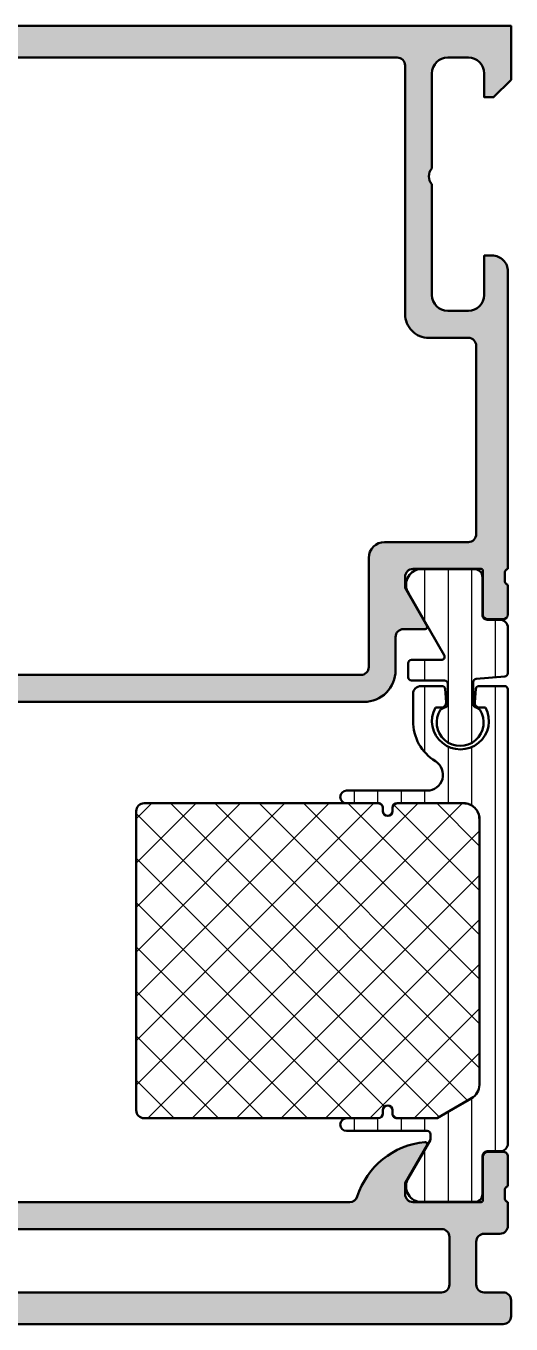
# Model space of a CAD drawing. Extents: x -30 to 53, y 3 to 85.
# Drawn here: x 22.3 to 53, y 3 to 85 of the extents above; entities that cross this region are included whole.
import ezdxf

# ---------------------------------------------------------------- set-up
doc = ezdxf.new("R2010")
doc.units = 0
for name, color, linetype, lineweight in [('0S-Alu contour', 7, 'Continuous', 50), ('0S-Alu hatch', 252, 'Continuous', 25), ('0S-Plastic contour', 254, 'Continuous', 50), ('0S-Plastic hatch', 253, 'Continuous', 25), ('0S-PT contour', 91, 'Continuous', 50), ('0S-PT hatch', 103, 'Continuous', 25)]:
    doc.layers.add(name, color=color, linetype=linetype, lineweight=lineweight)
pattern_1 = [(90, (0, 0), (-1.4859, 0), [])]

# ---------------------------------------------------------------- blocks, each defined once
blk = doc.blocks.new('398640__9832F086_B0BD_4BD1_AEF3_D451DECA86C6_')
at = {"layer": '0S-Alu hatch'}
h = blk.add_hatch(color=256, dxfattribs=at)
edge = h.paths.add_edge_path()
edge.add_line((4.999999999998017, 7.999707031250622), (4.999999999998038, 3.500000000000994))
edge.add_arc((5.49999895554221, 3.499998955545066), 0.4999989555452624, 179.9998803162818, 270.0001196860962)
edge.add_line((5.499999999998252, 3.000000000000895), (52.49999999999827, 3.000000000001108))
edge.add_arc((52.50000104445414, 3.499998955545862), 0.499998955545846, 269.9998803139234, 360.0001196867634)
edge.add_line((52.9999999999989, 3.500000000007727), (52.99999999999781, 4.499707031250849))
edge.add_arc((52.50000104445367, 4.49970807570672), 0.4999989555452211, 359.9998803162817, 450.0001196861027)
edge.add_line((52.49999999999758, 4.99970703125085), (51.3000030517561, 4.999707031250622))
edge.add_ellipse((51.30000200730002, 5.499705986794785), major_axis=(-0.4999989555452535, 0), ratio=1, start_angle=-0.0001196867632984322, end_angle=90.00011968610022, ccw=False)
edge.add_line((50.80000305175585, 5.499707031256658), (50.80000305175447, 8.199707031249886))
edge.add_ellipse((51.30000200729972, 8.199708075705418), major_axis=(-0.4999989555463424, 0), ratio=1, start_angle=-90.00011968612631, end_angle=0.00011968371831017066, ccw=False)
edge.add_line((51.30000305175602, 8.699707031250666), (52.30000305175583, 8.699707031250654))
edge.add_arc((52.30000409621215, 9.19970598679481), 0.4999989555452446, 269.9998803138729, 360.0001196867634)
edge.add_line((52.80000305175629, 9.199707031256676), (52.80000305175608, 10.69970703125061))
edge.add_ellipse((52.87883949866824, 10.96722762449642), major_axis=(-0.278895057633372, 0), ratio=1, start_angle=-1.1645893740944189, end_angle=73.5801235805169, ccw=False)
edge.add_line((52.60000205081952, 10.97289603252132), (52.60000205081951, 11.42649003252133))
edge.add_ellipse((52.87887014646271, 11.43215069199836), major_axis=(-0.2789255417371855, 0), ratio=1, start_angle=-73.57540544464399, end_angle=1.1628700728812191, ccw=False)
edge.add_line((52.80000305081952, 11.69969403252133), (52.80000305081952, 13.57970503252981))
edge.add_arc((52.50000305081949, 13.57970503252981), 0.3000000000000399, 0, 90.00000000000136)
edge.add_line((52.50000305081948, 13.87970503252985), (51.52002873177672, 13.87970503252984))
edge.add_arc((51.52002873177672, 13.57970503252984), 0.3000000000000043, 90, 180)
edge.add_line((51.22002873177672, 13.57970503252984), (51.22002873177674, 10.81970703252985))
edge.add_ellipse((51.10002873174774, 10.81970703252983), major_axis=(-0.1200000000289947, 0), ratio=1, start_angle=90, end_angle=180, ccw=False)
edge.add_line((51.10002873174774, 10.69970703250084), (46.80000305175609, 10.6997070312506))
edge.add_ellipse((46.79999273164557, 11.19969671114009), major_axis=(-0.4999896799959968, 0), ratio=1, start_angle=-0.001182622279827683, end_angle=90.0011826219631, ccw=False)
edge.add_line((46.30000305175609, 11.19970703125067), (46.30000305175609, 11.89971923828184))
edge.add_line((46.30000305175609, 11.89971923828184), (47.68824768066234, 14.30422973632861))
edge.add_arc((47.5612970851169, 14.36092012284582), 0.1390332824643494, 335.9366245844957, 455.6317879854281)
edge.add_arc((48.03832825741385, 9.52341676991196), 5.000000000000003, 95.63178798542565, 162.2550684711842)
edge.add_ellipse((42.8000030508257, 11.19970703125044), major_axis=(-0.5000000009304532, 0), ratio=1, start_angle=89.99650294255503, end_angle=162.2550684711809, ccw=False)
edge.add_line((42.79997253324238, 10.69970703125131), (8.000030515823966, 10.6997070312504))
edge.add_ellipse((8.00001072614226, 11.19971775703082), major_axis=(-0.5000107261720435, 0), ratio=1, start_angle=17.745016331615602, end_angle=90.00226768183268, ccw=False)
edge.add_arc((2.761677785657887, 9.523416473657205), 4.999999999999653, 17.74501633161188, 84.36824744398086)
edge.add_arc((3.238705966637112, 14.36092012156662), 0.1390332824644282, 84.36824744397641, 204.0633754153807)
edge.add_line((3.111755371091485, 14.30422973504964), (4.499999999997612, 11.89971923700268))
edge.add_line((4.499999999997612, 11.89971923700268), (4.499999999997619, 11.1997070299714))
edge.add_ellipse((4.000010320108329, 11.1996967098607), major_axis=(-0.4999896799957969, 0), ratio=1, start_angle=89.9988173780672, end_angle=180.0011826222799, ccw=False)
edge.add_line((3.999999999998074, 10.69970702997141), (-0.3000256809940041, 10.69970703122166))
edge.add_ellipse((-0.3000256809620547, 10.81970703121873), major_axis=(-0.1199999999970646, 0), ratio=1, start_angle=0, end_angle=89.99999998474527, ccw=False)
edge.add_line((-0.4200256809591192, 10.81970703121872), (-0.4200256809590997, 13.57970503125067))
edge.add_arc((-0.7200256809591039, 13.57970503125065), 0.3000000000000043, 0, 90.00000000000136)
edge.add_line((-0.7200256809591111, 13.87970503125066), (-1.700000000001857, 13.87970503125066))
edge.add_arc((-1.700000000001878, 13.57970503125062), 0.3000000000000504, 89.99999999999594, 180)
edge.add_line((-2.000000000001929, 13.57970503125062), (-2.000000000001925, 11.69969403124212))
edge.add_ellipse((-2.078867095645065, 11.43215069071915), major_axis=(-0.2789255417371634, 0), ratio=1, start_angle=178.8371299271223, end_angle=253.57540544465212, ccw=False)
edge.add_line((-1.799999000001883, 11.42649003124214), (-1.799999000001911, 10.97289603124211))
edge.add_ellipse((-2.078836446544941, 10.96722762324377), major_axis=(-0.2788950563274168, 0), ratio=1, start_angle=106.419876419486, end_angle=181.1645893740907, ccw=False)
edge.add_line((-2.000000000001931, 10.69970703125066), (-4.49999691895168, 10.6997070312506))
edge.add_arc((-4.499996918951659, 10.19970703125062), 0.4999999999999752, 90.00000000000244, 179.9998528905641)
edge.add_line((-4.999996918949985, 10.19970831502263), (-5.000000000002209, 8.999707031250878))
edge.add_arc((-4.500001044457803, 8.999705986794991), 0.4999989555454969, 179.9998803162818, 270.0001196861027)
edge.add_line((-4.500000000001705, 8.499707031250585), (4.499999999998031, 8.499707031250594))
edge.add_ellipse((4.499996417975447, 7.999703449228023), major_axis=(-0.500003582035401, 0), ratio=1, start_angle=180.000410467164, end_angle=269.9995895333882, ccw=False)
edge = h.paths.add_edge_path()
edge.add_ellipse((7.199596772168888, 8.500237392367666), major_axis=(-0.4997778664221876, 0), ratio=1, start_angle=269.999898531171, end_angle=359.9998985337524, ccw=False)
edge.add_line((7.199597657258074, 9.00001525878907), (45.20000316596497, 9.000019836426432))
edge.add_line((45.20000316596497, 9.000019836426432), (48.59959460549984, 9.000019836426194))
edge.add_ellipse((48.59959564995598, 8.500020880745225), major_axis=(-0.4999989556820596, 0), ratio=1, start_angle=179.9998803132367, end_angle=270.0001196861067, ccw=False)
edge.add_line((49.09959460563694, 8.50001983628336), (49.09998474110008, 5.500015258686882))
edge.add_ellipse((48.59998578566401, 5.500014214225018), major_axis=(-0.4999989554371675, 0), ratio=1, start_angle=89.99988031387619, end_angle=180.0001196867634, ccw=False)
edge.add_line((48.59998474120772, 5.000015258788941), (7.199987792966901, 5.000015258790186))
edge.add_ellipse((7.199986748511186, 5.500014214334498), major_axis=(-0.4999989555454026, 0), ratio=1, start_angle=0.8255040910962066, end_angle=90.00011968605872, ccw=False)
edge.add_line((6.700039687878252, 5.492810596425213), (6.699818905747484, 8.500238277434335))
at = {"layer": '0S-Alu contour', "color": 7}
for points in [[(46.30000305175609, 11.19970703125067), (46.30000305175609, 11.89971923828184), (47.68824768066234, 14.30422973632861)], [(51.22002873177672, 13.57970503252984), (51.22002873177674, 10.81970703252985)], [(52.50000305081948, 13.87970503252985), (51.52002873177672, 13.87970503252984)], [(52.80000305081952, 11.69969403252133), (52.80000305081952, 13.57970503252981)], [(42.79997253324238, 10.69970703125131), (8.000030515823966, 10.6997070312504)], [(51.10002873174774, 10.69970703250084), (46.80000305175609, 10.6997070312506)], [(52.60000205081952, 10.97289603252132), (52.60000205081951, 11.42649003252133)], [(52.80000305175629, 9.199707031256676), (52.80000305175608, 10.69970703125061)], [(7.199597657258074, 9.00001525878907), (45.20000316596497, 9.000019836426432), (48.59959460549984, 9.000019836426194)], [(49.09959460563694, 8.50001983628336), (49.09998474110008, 5.500015258686882)], [(51.30000305175602, 8.699707031250666), (52.30000305175583, 8.699707031250654)], [(50.80000305175585, 5.499707031256658), (50.80000305175447, 8.199707031249886)], [(48.59998474120772, 5.000015258788941), (7.199987792966901, 5.000015258790186)], [(52.49999999999758, 4.99970703125085), (51.3000030517561, 4.999707031250622)], [(52.9999999999989, 3.500000000007727), (52.99999999999781, 4.499707031250849)], [(5.499999999998252, 3.000000000000895), (52.49999999999827, 3.000000000001108)]]:
    blk.add_lwpolyline(points, dxfattribs=at)
for centre, radius, start, end in [((48.03832825741385, 9.52341676991196), 5.000000000000003, 95.63178798542565, 162.2550684711842), ((47.5612970851169, 14.36092012284582), 0.1390332824643494, 335.9366245844957, 95.63178798542816), ((51.52002873177672, 13.57970503252984), 0.3000000000000043, 90, 180), ((52.50000305081949, 13.57970503252981), 0.3000000000000399, 0, 90.00000000000136), ((52.30000409621215, 9.19970598679481), 0.4999989555452446, 269.9998803138729, 0.0001196867634114), ((52.50000104445367, 4.49970807570672), 0.4999989555452211, 359.9998803162817, 90.00011968610266), ((52.50000104445414, 3.499998955545862), 0.499998955545846, 269.9998803139234, 0.0001196867634114)]:
    blk.add_arc(centre, radius, start, end, dxfattribs=at)
at = {"layer": '0S-Alu contour', "color": 7, "extrusion": (0, 0, -1)}
for centre, radius, start, end in [((-52.87887014646271, 11.43215069199836), 0.2789255417371855, 358.8371299271188, 73.57540544464409), ((-42.8000030508257, 11.19970703125044), 0.5000000009304532, 197.7449315288192, 270.0034970574451), ((-46.79999273164557, 11.19969671114009), 0.4999896799959968, 269.9988173780369, 0.0011826222798784), ((-51.10002873174774, 10.81970703252983), 0.1200000000289947, 180, 270), ((-52.87883949866824, 10.96722762449642), 0.278895057633372, 286.4198764194831, 1.16458937409442), ((-48.59959564995598, 8.500020880745225), 0.4999989556820596, 89.99988031389329, 180.0001196867633), ((-51.30000200729972, 8.199708075705418), 0.4999989555463424, 359.9998803162817, 90.0001196861263), ((-48.59998578566401, 5.500014214225018), 0.4999989554371675, 179.9998803132366, 270.0001196861239), ((-51.30000200730002, 5.499705986794785), 0.4999989555452535, 269.9998803138998, 0.0001196867634114)]:
    blk.add_arc(centre, radius, start, end, dxfattribs=at)
blk = doc.blocks.new('399970__FF4A1BC8_87A1_430F_BCFF_88F439870E05_')
at = {"layer": '0S-PT hatch'}
h = blk.add_hatch(dxfattribs=at)
h.set_pattern_fill('ANSI37', color=256, scale=0.625, angle=90, style=0)
h.set_pattern_definition([(135, (0, 0), (-1.403165018917055, -1.403165018917055), []), (225, (0, 0), (1.403165018917055, -1.403165018917055), [])])
edge = h.paths.add_edge_path()
edge.add_line((29.30501678412241, 35.39997360872191), (29.30501678412253, 16.49999583056031))
edge.add_arc((29.80004010262373, 16.49999583057445), 0.495023318501211, 180, 269.9999999999901)
edge.add_line((29.80004010262364, 16.00497251207324), (44.60001525879817, 16.00497251261728))
edge.add_arc((44.60001525878733, 16.29997251261727), 0.2949999999999839, 270.0000000021059, 360)
edge.add_line((44.89501525878731, 16.29997251261727), (44.89501525878731, 16.49997251261709))
edge.add_ellipse((45.20001068115059, 16.49997251261707), major_axis=(-0.3049954223632838, 0), ratio=1, start_angle=180, end_angle=360, ccw=False)
edge.add_line((45.50500610351388, 16.49997251261708), (45.50500610351387, 16.29997251261719))
edge.add_arc((45.800006103514, 16.29997251261719), 0.2950000000001296, 180, 270.0000000000027)
edge.add_line((45.80000610351402, 16.00497251261706), (48.32488424585131, 16.00497251261717))
edge.add_line((48.32488424585131, 16.00497251261717), (50.49738174929721, 17.25900840529648))
edge.add_arc((49.99992048209231, 18.12081257374723), 0.9950749404583522, 299.9949336249787, 360.0000430627042)
edge.add_line((50.99499542255038, 18.1208133216316), (50.99500803241692, 34.89999617891886))
edge.add_arc((50.00000803241713, 34.89999692667971), 0.9950000000000827, 359.9999569372958, 450.0000000000032)
edge.add_line((50.00000803241707, 35.89499692667979), (45.80000610351386, 35.89499692667955))
edge.add_arc((45.80000610351388, 35.59999692667955), 0.2950000000000044, 90.00000000000276, 180)
edge.add_line((45.50500610351387, 35.59999692667955), (45.50500610351387, 35.39999692667968))
edge.add_ellipse((45.20001068115059, 35.39999692667968), major_axis=(-0.3049954223632838, 0), ratio=1, start_angle=0, end_angle=180, ccw=False)
edge.add_line((44.89501525878731, 35.39999692667968), (44.89501525878732, 35.5999969266795))
edge.add_arc((44.60001525878713, 35.5999969266795), 0.2950000000001793, 0, 89.99999999999864)
edge.add_line((44.60001525878714, 35.89499692667967), (29.80004010262377, 35.89499692722326))
edge.add_arc((29.80004010262377, 35.3999736087219), 0.4950233185013567, 90, 180)
at = {"layer": '0S-PT contour', "color": 7}
for points in [[(29.30501678412241, 35.39997360872191), (29.30501678412253, 16.49999583056031)], [(44.60001525878714, 35.89499692667967), (29.80004010262377, 35.89499692722326)], [(44.89501525878731, 35.39999692667968), (44.89501525878732, 35.5999969266795)], [(45.50500610351387, 35.59999692667955), (45.50500610351387, 35.39999692667968)], [(50.00000803241707, 35.89499692667979), (45.80000610351386, 35.89499692667955)], [(50.99499542255038, 18.1208133216316), (50.99500803241692, 34.89999617891886)], [(45.80000610351402, 16.00497251261706), (48.32488424585131, 16.00497251261717), (50.49738174929721, 17.25900840529648)], [(44.89501525878731, 16.29997251261727), (44.89501525878731, 16.49997251261709)], [(45.50500610351388, 16.49997251261708), (45.50500610351387, 16.29997251261719)], [(29.80004010262364, 16.00497251207324), (44.60001525879817, 16.00497251261728)]]:
    blk.add_lwpolyline(points, dxfattribs=at)
for centre, radius, start, end in [((29.80004010262377, 35.3999736087219), 0.4950233185013567, 90, 180), ((44.60001525878713, 35.5999969266795), 0.2950000000001793, 0, 89.99999999999864), ((45.80000610351388, 35.59999692667955), 0.2950000000000044, 90.00000000000276, 180), ((50.00000803241713, 34.89999692667971), 0.9950000000000827, 359.9999569372958, 90.00000000000328), ((49.99992048209231, 18.12081257374723), 0.9950749404583522, 299.9949336249787, 4.30627041987e-05), ((29.80004010262373, 16.49999583057445), 0.495023318501211, 180, 269.9999999999901), ((44.60001525878733, 16.29997251261727), 0.2949999999999839, 270.0000000021059, 0), ((45.800006103514, 16.29997251261719), 0.2950000000001296, 180, 270.0000000000027)]:
    blk.add_arc(centre, radius, start, end, dxfattribs=at)
at = {"layer": '0S-PT contour', "color": 7, "extrusion": (0, 0, -1)}
for centre, start, end in [((-45.20001068115059, 35.39999692667968), 180, 0), ((-45.20001068115059, 16.49997251261707), 0, 180)]:
    blk.add_arc(centre, 0.3049954223632838, start, end, dxfattribs=at)
blk = doc.blocks.new('284681__13B145FF_F7BB_421A_BDEF_663A0DB0389D___E7B45E0A_0089_4E5C_8F24_7AC485A75322_')
at = {"layer": '0S-Plastic hatch'}
h = blk.add_hatch(dxfattribs=at)
h.set_pattern_fill('ANSI31', color=256, scale=0.4680000000000001, angle=45, style=0)
h.set_pattern_definition(pattern_1)
edge = h.paths.add_edge_path()
edge.add_line((52.80000915527487, 43.09997245936936), (52.80000303682758, 14.41001670802231))
edge.add_ellipse((52.3000030368276, 14.41001681465278), major_axis=(-0.4999999999999972, 0), ratio=1, start_angle=90, end_angle=179.9999877758218, ccw=False)
edge.add_line((52.3000030368276, 13.91001681465279), (51.48967171842276, 13.91001681465279))
edge.add_arc((51.48967171842276, 13.61001681465279), 0.3000000000000024, 90, 180)
edge.add_line((51.18967171842275, 13.61001681465279), (51.19000366881977, 11.21001843171649))
edge.add_ellipse((50.69000769138116, 11.21001579209141), major_axis=(-0.4999959774455833, 0), ratio=1, start_angle=89.99969751881332, end_angle=180.0003024817733, ccw=False)
edge.add_line((50.69000505175608, 10.7100198146528), (47.21346355365661, 10.71001981465279))
edge.add_ellipse((47.35577420264795, 11.69983788937564), major_axis=(-0.9999960709244705, 0), ratio=1, start_angle=-32.72701609984051, end_angle=81.8183919481009, ccw=False)
edge.add_line((46.51452155365661, 12.24047281465279), (47.89999999999825, 14.6401922054353))
edge.add_line((47.89999999999825, 14.6401922054353), (47.89999999999825, 14.99998471964838))
edge.add_arc((47.69999999999826, 14.99998471964843), 0.1999999999999887, 0, 89.99999999998371)
edge.add_line((47.69999999999831, 15.19998471964842), (42.6000122070295, 15.19998471964845))
edge.add_ellipse((42.6000122070295, 15.59997861613281), major_axis=(-0.3999938964843608, 0), ratio=1, start_angle=-90, end_angle=90, ccw=False)
edge.add_line((42.6000122070295, 15.99997251261718), (44.60001525878736, 15.99997251261729))
edge.add_arc((44.60001525878722, 16.29997251261704), 0.2999999999999825, 270.0000000000258, 360)
edge.add_line((44.9000152587872, 16.29997251261704), (44.9000152587872, 16.49997251261706))
edge.add_ellipse((45.20001068115054, 16.49997251261706), major_axis=(-0.2999954223633381, 0), ratio=1, start_angle=180, end_angle=360, ccw=False)
edge.add_line((45.50000610351387, 16.49997251261706), (45.50000610351387, 16.29997251261713))
edge.add_arc((45.80000610351394, 16.29997251261713), 0.3000000000000682, 180, 270)
edge.add_line((45.80000610351394, 15.99997251261706), (48.32622375488107, 15.99997251261706))
edge.add_line((48.32622375488107, 15.99997251261706), (50.4999267578107, 17.25470426021181))
edge.add_arc((49.99992048209236, 18.12081257374697), 1.000074940458192, 299.9979363638884, 359.9988858904897)
edge.add_line((50.99999542236149, 18.12079312739916), (51.00000803241663, 34.89999584554798))
edge.add_arc((50.00000803241722, 34.89999692667958), 0.9999999999999939, 359.9999380557947, 450.0000000000012)
edge.add_line((50.00000803241719, 35.89999692667957), (45.80000610351382, 35.89999692667956))
edge.add_arc((45.80000610351393, 35.59999692667951), 0.300000000000054, 90.000000000019, 180)
edge.add_line((45.50000610351387, 35.59999692667951), (45.50000610351376, 35.39999692667957))
edge.add_ellipse((45.20001068115053, 35.39999692667957), major_axis=(-0.2999954223632244, 0), ratio=1, start_angle=0, end_angle=180, ccw=False)
edge.add_line((44.90001525878731, 35.39999692667957), (44.90001525878732, 35.59999692667961))
edge.add_arc((44.60001525878737, 35.5999969266795), 0.299999999999954, 0, 90.00000000002171)
edge.add_line((44.60001525878725, 35.89999692667945), (42.6000122070295, 35.89999692667959))
edge.add_ellipse((42.6000122070295, 36.29999082316401), major_axis=(-0.3999938964844176, 0), ratio=1, start_angle=-90, end_angle=90, ccw=False)
edge.add_line((42.6000122070295, 36.69998471964843), (47.69281910557752, 36.69998471964843))
edge.add_arc((47.69281910557753, 37.69998471964838), 0.9999999999999452, 269.9999999999988, 418.2116693563893)
edge.add_ellipse((49.7999498577242, 41.09998471867169), major_axis=(-3.000000000000141, 0), ratio=1, start_angle=-0.003997086741776457, end_angle=58.21166935638888, ccw=False)
edge.add_line((46.79994986502423, 41.10019400564394), (46.80000915527158, 42.79997251261713))
edge.add_ellipse((47.30000915527174, 42.79997251261709), major_axis=(-0.5000000000001635, 0), ratio=1, start_angle=269.9999999999943, end_angle=360, ccw=False)
edge.add_line((47.30000915527179, 43.29997251261724), (48.62602452675616, 43.29997251261722))
edge.add_ellipse((48.62602452675616, 43.09997251261722), major_axis=(-0.1999999999999957, 0), ratio=1, start_angle=185.0001565526412, end_angle=270.00000000000205, ccw=False)
edge.add_line((48.82526341874561, 43.11740420555901), (48.89886749325908, 42.27613225906127))
edge.add_ellipse((48.60000915527486, 42.24998471964855), major_axis=(-0.3000000000000587, 0), ratio=1, start_angle=89.9999999999946, end_angle=185.0001565526495, ccw=False)
edge.add_line((48.60000915527482, 41.94998471964849), (48.21328669298507, 41.94998471964843))
edge.add_arc((49.79994985772405, 41.09998471867174), 1.799999999999962, 151.8213572242008, 388.1786427757988)
edge.add_line((51.38661302246304, 41.94998471964842), (51.00000915527481, 41.94998471964853))
edge.add_ellipse((51.00000915527478, 42.2499847196486), major_axis=(-0.3000000000000611, 0), ratio=1, start_angle=-5.000156552637293, end_angle=90.00000000000682, ccw=False)
edge.add_line((50.70115081729055, 42.27613225906126), (50.7747548918039, 43.11740420555895))
edge.add_ellipse((50.97399378379358, 43.09997251261702), major_axis=(-0.2000000000002422, 0), ratio=1, start_angle=269.9999999999959, end_angle=354.9998434473241, ccw=False)
edge.add_line((50.9739937837936, 43.29997251261725), (52.60000915527483, 43.29997251261725))
edge.add_ellipse((52.60000915527484, 43.09997251261722), major_axis=(-0.2000000000000313, 0), ratio=1, start_angle=180.0000152727673, end_angle=270.0000000000041, ccw=False)
at = {"layer": '0S-Plastic contour', "color": 7}
for points in [[(46.79994986502423, 41.10019400564394), (46.80000915527158, 42.79997251261713)], [(47.30000915527179, 43.29997251261724), (48.62602452675616, 43.29997251261722)], [(48.82526341874561, 43.11740420555901), (48.89886749325908, 42.27613225906127)], [(50.70115081729055, 42.27613225906126), (50.7747548918039, 43.11740420555895)], [(50.9739937837936, 43.29997251261725), (52.60000915527483, 43.29997251261725)], [(52.80000915527487, 43.09997245936936), (52.80000303682758, 14.41001670802231)], [(48.60000915527482, 41.94998471964849), (48.21328669298507, 41.94998471964843)], [(51.38661302246304, 41.94998471964842), (51.00000915527481, 41.94998471964853)], [(42.6000122070295, 36.69998471964843), (47.69281910557752, 36.69998471964843)], [(44.60001525878725, 35.89999692667945), (42.6000122070295, 35.89999692667959)], [(44.90001525878731, 35.39999692667957), (44.90001525878732, 35.59999692667961)], [(45.50000610351387, 35.59999692667951), (45.50000610351376, 35.39999692667957)], [(50.00000803241719, 35.89999692667957), (45.80000610351382, 35.89999692667956)], [(50.99999542236149, 18.12079312739916), (51.00000803241663, 34.89999584554798)], [(45.80000610351394, 15.99997251261706), (48.32622375488107, 15.99997251261706), (50.4999267578107, 17.25470426021181)], [(44.9000152587872, 16.29997251261704), (44.9000152587872, 16.49997251261706)], [(45.50000610351387, 16.49997251261706), (45.50000610351387, 16.29997251261713)], [(42.6000122070295, 15.99997251261718), (44.60001525878736, 15.99997251261729)], [(47.69999999999831, 15.19998471964842), (42.6000122070295, 15.19998471964845)], [(46.51452155365661, 12.24047281465279), (47.89999999999825, 14.6401922054353), (47.89999999999825, 14.99998471964838)], [(51.18967171842275, 13.61001681465279), (51.19000366881977, 11.21001843171649)], [(52.3000030368276, 13.91001681465279), (51.48967171842276, 13.91001681465279)], [(50.69000505175608, 10.7100198146528), (47.21346355365661, 10.71001981465279)]]:
    blk.add_lwpolyline(points, dxfattribs=at)
at = {"layer": '0S-Plastic contour', "color": 7, "extrusion": (0, 0, -1)}
for centre, radius, start, end in [((-47.30000915527174, 42.79997251261709), 0.5000000000001635, 0, 90.0000000000057), ((-48.62602452675616, 43.09997251261722), 0.1999999999999957, 89.99999999999797, 174.9998434473588), ((-50.97399378379358, 43.09997251261702), 0.2000000000002422, 5.000156552675884, 90.00000000000406), ((-52.60000915527484, 43.09997251261722), 0.2000000000000313, 89.99999999999594, 179.9999847272327), ((-48.60000915527486, 42.24998471964855), 0.3000000000000587, 174.9998434473505, 270.0000000000054), ((-51.00000915527478, 42.2499847196486), 0.3000000000000611, 269.9999999999932, 5.000156552637347), ((-49.7999498577242, 41.09998471867169), 3.000000000000141, 301.7883306436111, 0.0039970867418171), ((-42.6000122070295, 36.29999082316401), 0.3999938964844176, 270, 90), ((-45.20001068115053, 35.39999692667957), 0.2999954223632244, 180, 0), ((-45.20001068115054, 16.49997251261706), 0.2999954223633381, 0, 180), ((-42.6000122070295, 15.59997861613281), 0.3999938964843608, 270, 90), ((-52.3000030368276, 14.41001681465278), 0.4999999999999972, 180.0000122241782, 270), ((-47.35577420264795, 11.69983788937564), 0.9999960709244705, 278.1816080518991, 32.72701609984054), ((-50.69000769138116, 11.21001579209141), 0.4999959774455833, 179.9996975182267, 270.0003024811867)]:
    blk.add_arc(centre, radius, start, end, dxfattribs=at)
at = {"layer": '0S-Plastic contour', "color": 7}
for centre, radius, start, end in [((49.79994985772405, 41.09998471867174), 1.799999999999962, 151.8213572242008, 28.17864277579888), ((47.69281910557753, 37.69998471964838), 0.9999999999999452, 269.9999999999988, 58.21166935638935), ((44.60001525878737, 35.5999969266795), 0.299999999999954, 0, 90.00000000002171), ((45.80000610351393, 35.59999692667951), 0.300000000000054, 90.000000000019, 180), ((50.00000803241722, 34.89999692667958), 0.9999999999999939, 359.9999380557947, 90.00000000000122), ((49.99992048209236, 18.12081257374697), 1.000074940458192, 299.9979363638884, 359.9988858904897), ((44.60001525878722, 16.29997251261704), 0.2999999999999825, 270.0000000000258, 0), ((45.80000610351394, 16.29997251261713), 0.3000000000000682, 180, 270), ((47.69999999999826, 14.99998471964843), 0.1999999999999887, 0, 89.99999999998371), ((51.48967171842276, 13.61001681465279), 0.3000000000000024, 90, 180)]:
    blk.add_arc(centre, radius, start, end, dxfattribs=at)
blk = doc.blocks.new('284681__3033EF36_F298_4EA2_9584_E39DFD9E873E___B112D02E_8624_444A_BC6C_B59543F52A03_')
at = {"layer": '0S-Plastic hatch'}
h = blk.add_hatch(dxfattribs=at)
h.set_pattern_fill('ANSI31', color=256, scale=0.4680000000000001, angle=45, style=0)
h.set_pattern_definition(pattern_1)
edge = h.paths.add_edge_path()
edge.add_line((52.80000305175608, 46.99002270905995), (52.80000305175608, 44.107517063308))
edge.add_ellipse((52.59959904050808, 44.10790883705223), major_axis=(-0.2004043941907312, 0), ratio=1, start_angle=90.11637972489092, end_angle=179.8879914961119, ccw=False)
edge.add_line((52.60000610351383, 43.90750485627673), (50.80000305175616, 43.75000363557362))
edge.add_arc((50.80040730920177, 43.54960246014421), 0.2004015831713156, 90.11557923251924, 179.8887919885128)
edge.add_line((50.60000610351389, 43.54999142854222), (50.60000610351389, 42.14999562470968))
edge.add_arc((50.80041009370952, 42.1503873927838), 0.2004043731273311, 180.1120068945671, 269.8858075365149)
edge.add_line((50.80001068115061, 41.9499834176781), (51.02482813940071, 41.81685303868355))
edge.add_ellipse((49.78321957831565, 41.002393440538), major_axis=(-1.484902776605632, 0), ratio=1, start_angle=-33.263725598049405, end_angle=213.2637255980495, ccw=False)
edge.add_line((48.5416110172306, 41.81685303868355), (48.80000305175607, 41.94998341767811))
edge.add_arc((48.79960645992068, 42.15038457216788), 0.2004015469149792, 270.1133876137138, 359.888797955039)
edge.add_line((49.0000076293928, 42.14999562470912), (49.0000076293928, 43.45001584260487))
edge.add_arc((48.79964546471522, 43.44963533893192), 0.200362525980608, 0.108809107625659, 89.89556244796925)
edge.add_line((48.8000106811469, 43.649997532058), (46.70001220703269, 43.649997532058))
edge.add_ellipse((46.7004087988649, 43.85039868654777), major_axis=(-0.2004015469149778, 0), ratio=1, start_angle=0.11120204487912133, end_angle=89.88661238719641, ccw=False)
edge.add_line((46.50000762939279, 43.85000973908929), (46.50000762939279, 44.75000363557387))
edge.add_ellipse((46.70042975298718, 44.74959373479211), major_axis=(-0.2004225427558912, 0), ratio=1, start_angle=270.1193660069054, end_angle=359.88281956279366, ccw=False)
edge.add_line((46.7000122070262, 44.95001584260487), (48.58757734991174, 44.95001584260487))
edge.add_arc((48.58757734991174, 45.15001584260487), 0.2000000000000012, 270, 389.8798401838267)
edge.add_line((48.76099176806334, 45.24965237996513), (46.51452155365663, 49.15956670905992))
edge.add_ellipse((47.35577420264796, 49.7002016343371), major_axis=(-0.9999960709244833, 0), ratio=1, start_angle=-81.81839194809731, end_angle=32.72701609984239, ccw=False)
edge.add_line((47.21346355365656, 50.69001970905995), (50.69000767619607, 50.69001981465279))
edge.add_ellipse((50.69000769138142, 50.1900238372072), major_axis=(-0.4999959774455933, 0), ratio=1, start_angle=179.9996975182268, end_angle=270.0000017401269, ccw=False)
edge.add_line((51.19000366882005, 50.19002119757701), (51.18967172416215, 47.79006430847299))
edge.add_arc((51.48967172129258, 47.7900228146458), 0.2999999999999997, 179.9920752627072, 269.9999925343822)
edge.add_line((51.4896716822027, 47.49002281464581), (52.30000311690588, 47.49002270905995))
edge.add_ellipse((52.30000305175607, 46.99002270905995), major_axis=(-0.5000000000000043, 0), ratio=1, start_angle=180, end_angle=269.99999253438136, ccw=False)
at = {"layer": '0S-Plastic contour', "color": 7}
for points in [[(47.21346355365656, 50.69001970905995), (50.69000767619607, 50.69001981465279)], [(51.19000366882005, 50.19002119757701), (51.18967172416215, 47.79006430847299)], [(48.76099176806334, 45.24965237996513), (46.51452155365663, 49.15956670905992)], [(51.4896716822027, 47.49002281464581), (52.30000311690588, 47.49002270905995)], [(52.80000305175608, 46.99002270905995), (52.80000305175608, 44.107517063308)], [(46.50000762939279, 43.85000973908929), (46.50000762939279, 44.75000363557387)], [(46.7000122070262, 44.95001584260487), (48.58757734991174, 44.95001584260487)], [(48.8000106811469, 43.649997532058), (46.70001220703269, 43.649997532058)], [(50.60000610351389, 43.54999142854222), (50.60000610351389, 42.14999562470968)], [(52.60000610351383, 43.90750485627673), (50.80000305175616, 43.75000363557362)], [(49.0000076293928, 42.14999562470912), (49.0000076293928, 43.45001584260487)], [(48.5416110172306, 41.81685303868355), (48.80000305175607, 41.94998341767811)], [(50.80001068115061, 41.9499834176781), (51.02482813940071, 41.81685303868355)]]:
    blk.add_lwpolyline(points, dxfattribs=at)
at = {"layer": '0S-Plastic contour', "color": 7, "extrusion": (0, 0, -1)}
for centre, radius, start, end in [((-47.35577420264796, 49.7002016343371), 0.9999960709244833, 327.2729839001576, 81.81839194809739), ((-50.69000769138142, 50.1900238372072), 0.4999959774455933, 89.9999982598731, 180.0003024817733), ((-52.30000305175607, 46.99002270905995), 0.5000000000000043, 90.00000746561861, 180), ((-46.70042975298718, 44.74959373479211), 0.2004225427558912, 0.1171804372063668, 89.88063399309458), ((-46.7004087988649, 43.85039868654777), 0.2004015469149778, 270.1133876128036, 359.8887979551209), ((-52.59959904050808, 44.10790883705223), 0.2004043941907312, 180.1120085038882, 269.8836202751091), ((-49.78321957831565, 41.002393440538), 1.484902776605632, 146.7362744019505, 33.26372559804944)]:
    blk.add_arc(centre, radius, start, end, dxfattribs=at)
at = {"layer": '0S-Plastic contour', "color": 7}
for centre, radius, start, end in [((51.48967172129258, 47.7900228146458), 0.2999999999999997, 179.9920752627072, 269.9999925343822), ((48.58757734991174, 45.15001584260487), 0.2000000000000012, 270, 29.87984018382667), ((48.79964546471522, 43.44963533893192), 0.200362525980608, 0.108809107625659, 89.89556244796925), ((50.80040730920177, 43.54960246014421), 0.2004015831713156, 90.11557923251924, 179.8887919885128), ((48.79960645992068, 42.15038457216788), 0.2004015469149792, 270.1133876137138, 359.888797955039), ((50.80041009370952, 42.1503873927838), 0.2004043731273311, 180.1120068945671, 269.8858075365149)]:
    blk.add_arc(centre, radius, start, end, dxfattribs=at)
blk = doc.blocks.new('398690__A4A7EE99_EC31_43F9_B1CF_83F9E86D3B7B_')
at = {"layer": '0S-Alu hatch'}
h = blk.add_hatch(color=256, dxfattribs=at)
edge = h.paths.add_edge_path()
edge.add_line((-30.00000000000021, 83.49999999999964), (-30.00000000000021, 79.00000000000034))
edge.add_arc((-29.49997331996961, 79.0000266800306), 0.5000266807423868, 180.0030571430025, 269.9969428568569)
edge.add_line((-29.49999999999999, 78.5), (-28.19998168945357, 78.5))
edge.add_arc((-28.19997136934306, 78.99998967988972), 0.4999896799962295, 269.9988173780385, 360.0011826219717)
edge.add_line((-27.69998168945334, 79.00000000000031), (-27.69998168945334, 79.50000000000011))
edge.add_line((-27.69998168945334, 79.50000000000011), (-28.69998168945334, 79.5))
edge.add_line((-28.69998168945334, 79.5), (-28.69998168945334, 81.79998779296864))
edge.add_ellipse((-27.70003809262776, 81.80004419614328), major_axis=(-0.9999435984163296, 0), ratio=1, start_angle=-90.00323184614132, end_angle=0.0032318460986857644, ccw=False)
edge.add_line((-27.69998168945311, 82.79998779296886), (-23.69998168945334, 82.79998779296886))
edge.add_ellipse((-23.69997606790825, 81.79999341451395), major_axis=(-0.9999943784707154, 0), ratio=1, start_angle=179.9996779066076, end_angle=270.0003220926184, ccw=False)
edge.add_line((-22.69998168945334, 81.79998779295535), (-22.69998168945334, 79.50000000000011))
edge.add_line((-22.69998168945334, 79.50000000000011), (-23.69998168945334, 79.50000000000011))
edge.add_line((-23.69998168945334, 79.50000000000011), (-23.69998168945334, 79.00000000000011))
edge.add_arc((-23.19999200956385, 78.99998967988961), 0.4999896799960021, 179.9988173777201, 270.0011826219615)
edge.add_line((-23.19998168945334, 78.50000000000011), (-20.50000000000022, 78.50000000000011))
edge.add_ellipse((-20.49997947233254, 78.00002052766779), major_axis=(-0.4999794727537302, 0), ratio=1, start_angle=179.9976476060077, end_angle=270.00235239401877, ccw=False)
edge.add_line((-20.00000000000021, 78.00000000000036), (-20.00000000000021, 70.50000000000011))
edge.add_arc((-19.49997586024527, 70.50002413975506), 0.5000241403376413, 180.0027660783855, 269.9972339213938)
edge.add_line((-19.50000000000021, 70.00000000000011), (-18.19998168945334, 70.00000000000011))
edge.add_arc((-18.19996880787719, 70.49998711842397), 0.4999871185897994, 269.9985238420772, 360.0014761578453)
edge.add_line((-17.69998168945334, 70.49999999999943), (-17.69998168945334, 71.00000000000011))
edge.add_line((-17.69998168945334, 71.00000000000011), (-18.69998168945311, 71.00000000000011))
edge.add_line((-18.69998168945311, 71.00000000000011), (-18.69998168945334, 72.5))
edge.add_ellipse((-17.69999824312257, 72.50001655366935), major_axis=(-0.9999834464677769, 0), ratio=1, start_angle=-90.00094847109642, end_angle=0.0009484706660032316, ccw=False)
edge.add_line((-17.69998168945311, 73.50000000000011), (-13.69998168945312, 73.50000000000011))
edge.add_ellipse((-13.70001450311275, 72.49996718634048), major_axis=(-1.000032814197979, 0), ratio=1, start_angle=180.0018800225579, end_angle=269.9981199774843, ccw=False)
edge.add_line((-12.69998168945312, 72.50000000000084), (-12.69998168945335, 71.00000000000011))
edge.add_line((-12.69998168945335, 71.00000000000011), (-13.69998168945335, 71.00000000000011))
edge.add_line((-13.69998168945335, 71.00000000000011), (-13.69998168945335, 70.50000000000011))
edge.add_arc((-13.19999457102949, 70.49998711842397), 0.4999871185897994, 179.9985238419079, 270.0014761579228)
edge.add_line((-13.19998168945335, 70.00000000000011), (-11.89999389648483, 70.00000000000011))
edge.add_arc((-11.89998101490852, 70.49998711842403), 0.4999871185898562, 269.9985238420577, 360.0014761578453)
edge.add_line((-11.3999938964846, 70.49999999999949), (-11.3999938964846, 72.99998474121092))
edge.add_ellipse((-10.89999370884346, 72.99998455357002), major_axis=(-0.5000001876411787, 0), ratio=1, start_angle=270.0000215020831, end_angle=359.9999785025289, ccw=False)
edge.add_line((-10.8999938964846, 73.49998474121116), (-5.500000000000227, 73.49998474121092))
edge.add_ellipse((-5.499990037868426, 72.99999470334319), major_axis=(-0.4999900379669927, 0), ratio=1, start_angle=179.9988584005522, end_angle=270.00114159895963, ccw=False)
edge.add_line((-5.000000000000682, 72.99998474120991), (-5.000000000000454, 65.69967314111987))
edge.add_arc((-4.499991838043001, 65.69968130307723), 0.5000081620240695, 180.0009352761989, 269.9990647238382)
edge.add_line((-4.500000000000454, 65.19967314111977), (-2.000000000000454, 65.19968839990895))
edge.add_line((-2.000000000000454, 65.19968839990895), (-2.000000000000682, 58.50017019841425))
edge.add_ellipse((-2.525024224665607, 58.00016274938736), major_axis=(-0.7250226793469219, 0), ratio=1, start_angle=136.3989482371604, end_angle=223.6019249855752, ccw=False)
edge.add_line((-1.99999237964221, 57.50016330210894), (-2.00000000000022, 50.70000762939446))
edge.add_ellipse((-2.078848475970191, 50.43244621720262), major_axis=(-0.2789376121229876, 0), ratio=1, start_angle=178.835410625902, end_angle=253.5801235805083, ccw=False)
edge.add_line((-1.799968482422101, 50.42677694427815), (-1.799968482422102, 49.97318294427818))
edge.add_ellipse((-2.07883657806526, 49.96752228480112), major_axis=(-0.2789255417371398, 0), ratio=1, start_angle=106.4245945553532, end_angle=181.1628700728862, ccw=False)
edge.add_line((-1.999969482422101, 49.69997894427819), (-1.999969482422095, 47.81996794426965))
edge.add_arc((-1.699969482422091, 47.81996794426966), 0.3000000000000043, 180, 270)
edge.add_line((-1.699969482422091, 47.51996794426966), (-0.7199951633793304, 47.51996794426965))
edge.add_arc((-0.7199951633793304, 47.81996794426968), 0.3000000000000256, 270, 360)
edge.add_line((-0.4199951633793049, 47.81996794426968), (-0.419995163379312, 50.57996594426966))
edge.add_ellipse((-0.2999587664267714, 50.57995086816767), major_axis=(-0.1200363978992903, 0), ratio=1, start_angle=270.01737301073905, end_angle=359.9928038742206, ccw=False)
edge.add_line((-0.2999951634112534, 50.69998726054887), (3.999999999999545, 50.70000762939435))
edge.add_ellipse((4.000010320110336, 50.20001794950514), major_axis=(-0.4999896799957179, 0), ratio=1, start_angle=179.9988173777202, end_angle=270.00118262199436, ccw=False)
edge.add_line((4.499999999999545, 50.20000762939454), (4.499999999999317, 49.49999542236423))
edge.add_line((4.499999999999317, 49.49999542236423), (3.11175537109284, 47.0954849243161))
edge.add_arc((3.238705966638725, 47.03879453779911), 0.139033282464676, 155.9366245846511, 266.6097434882789)
edge.add_line((3.230484008789062, 46.9000045776362), (4.599999999998772, 46.90000457763665))
edge.add_ellipse((4.599999999999456, 46.40000457763619), major_axis=(-0.5000000000004547, 0), ratio=1, start_angle=180, end_angle=270.0000000000784, ccw=False)
edge.add_line((5.099999999999909, 46.40000457763619), (5.099999999999226, 44.30290475058348))
edge.add_arc((7.099999999999113, 44.30290475058359), 1.999999999999886, 180, 270.0000000000098)
edge.add_line((7.099999999999454, 42.3029047505837), (43.70000305175631, 42.30290475058416))
edge.add_arc((43.70000305175716, 44.30290475058399), 1.999999999999829, 269.9999999999755, 360)
edge.add_line((45.70000305175699, 44.30290475058399), (45.70000305175699, 46.40000457763699))
edge.add_ellipse((46.20000305175704, 46.40000457763671), major_axis=(-0.5000000000000498, 0), ratio=1, start_angle=270.0000000000057, end_angle=360, ccw=False)
edge.add_line((46.20000305175699, 46.90000457763676), (47.56953430175758, 46.90000457763654))
edge.add_arc((47.56129753256947, 47.03880353374149), 0.1390431392859207, 273.3961299496148, 384.0575019780692)
edge.add_line((47.68826293945244, 47.09548492431657), (46.30001831054642, 49.49999542236366))
edge.add_line((46.30001831054642, 49.49999542236366), (46.30001831054642, 50.20000762940504))
edge.add_ellipse((46.80000305385252, 50.20002288958066), major_axis=(-0.4999847435389878, 0), ratio=1, start_angle=-90.00699432655438, end_angle=0.0017487406075247236, ccw=False)
edge.add_line((46.80006408900363, 50.70000762939423), (51.0999982151285, 50.69998726055544))
edge.add_ellipse((51.09996181815998, 50.57995086815167), major_axis=(-0.1200363979218424, 0), ratio=1, start_angle=180.0071961334272, end_angle=269.98262699688405, ccw=False)
edge.add_line((51.21999821513507, 50.57996594426969), (51.21999821513507, 47.81996794426968))
edge.add_arc((51.51999821513509, 47.81996794426968), 0.300000000000022, 180, 270)
edge.add_line((51.51999821513509, 47.51996794426965), (52.49997253417785, 47.51996794426965))
edge.add_arc((52.49997253417785, 47.81996794426966), 0.3000000000000114, 270, 360)
edge.add_line((52.79997253417786, 47.81996794426966), (52.79997253417786, 49.69997894427819))
edge.add_ellipse((52.87883962982102, 49.96752228480112), major_axis=(-0.2789255417371423, 0), ratio=1, start_angle=-1.1628700728862214, end_angle=73.57540544464621, ccw=False)
edge.add_line((52.59997153417786, 49.97318294427818), (52.59997153417786, 50.42677694427815))
edge.add_ellipse((52.87885152772692, 50.43244621720264), major_axis=(-0.2789376121239603, 0), ratio=1, start_angle=-73.58012358050843, end_angle=1.1645893740972042, ccw=False)
edge.add_line((52.80000305175668, 50.7000076293954), (52.80000305175781, 69.50001525878872))
edge.add_arc((51.80000305164094, 69.5000152587885), 1.00000000011687, 0, 90.000874264826)
edge.add_line((51.79998779284119, 70.50001525878895), (51.30000305175759, 70.5000152587885))
edge.add_line((51.30000305175759, 70.5000152587885), (51.30000305175759, 68.00001525878918))
edge.add_ellipse((50.29991565428395, 68.00010265625203), major_axis=(-1.000087401292459, 0), ratio=1, start_angle=90.0050138983147, end_angle=179.9949929319336, ccw=False)
edge.add_line((50.30000317096619, 67.00001525878884), (48.99995434284187, 67.00001525878918))
edge.add_ellipse((49.00001314057039, 68.00007405651793), major_axis=(-1.000058799457239, 0), ratio=1, start_angle=0.0033686637580103707, end_angle=89.99663133638438, ccw=False)
edge.add_line((47.99995434284165, 68.0000152587869), (47.99995434284187, 75.00001526413132))
edge.add_ellipse((48.52492478016366, 75.49998366369432), major_axis=(-0.724956799142843, 0), ratio=1, start_angle=-43.607853787463796, end_angle=43.602621782774406, ccw=False)
edge.add_line((47.99999999999909, 75.99999999922011), (47.99999999999954, 81.99999999999989))
edge.add_ellipse((49.00005492741246, 81.99994507258675), major_axis=(-1.000054928921338, 0), ratio=1, start_angle=270.0031469360441, end_angle=359.9968530639975, ccw=False)
edge.add_line((49.00000000000023, 82.99999999999966), (50.30000305175781, 83))
edge.add_ellipse((50.29997722375009, 81.99997417199273), major_axis=(-1.000025828340801, 0), ratio=1, start_angle=180.0014797973691, end_angle=269.99852020238484, ccw=False)
edge.add_line((51.30000305175736, 81.99999999999616), (51.30000305175736, 80.49999999999977))
edge.add_line((51.30000305175736, 80.49999999999977), (51.89999389648369, 80.50000000000011))
edge.add_line((51.89999389648369, 80.50000000000011), (52.99999999999932, 81.6000061035154))
edge.add_line((52.99999999999932, 81.6000061035154), (53, 85))
edge.add_line((53, 85), (-28.50000000000044, 85.00000000000011))
edge.add_arc((-28.50002094818818, 83.50002094818808), 1.499979051958311, 89.99919982699465, 180.0008001731317)
edge = h.paths.add_edge_path()
edge.add_line((-18.29998168945325, 75.69998779296895), (-18.29998168943756, 79.19998779295327))
edge.add_arc((-19.29997606790799, 79.1999934144983), 0.9999943784862336, 359.9996779077391, 450.0003220926282)
edge.add_line((-19.29998168945324, 80.19998779296873), (-20.49999389648473, 80.19998779296873))
edge.add_ellipse((-20.49994103488244, 80.70004065457101), major_axis=(-0.5000528643963384, 0), ratio=1, start_angle=0.0060568530003024534, end_angle=89.993943146954, ccw=False)
edge.add_line((-20.99999389648472, 80.69998779296913), (-20.99999389648472, 82.49998779296928))
edge.add_ellipse((-20.4999722906242, 82.49996618710804), major_axis=(-0.5000216063273177, 0), ratio=1, start_angle=270.002475742259, end_angle=359.99752425765945, ccw=False)
edge.add_line((-20.49999389648473, 82.99998779296855), (-5.500000000000682, 82.9999877929687))
edge.add_ellipse((-5.499755161839743, 82.50023263112963), major_axis=(-0.4997552218141515, 0), ratio=1, start_angle=179.9719298704108, end_angle=270.02807012960415, ccw=False)
edge.add_line((-5.000000000000682, 82.4999877929688), (-5.000000000000454, 75.69998779296854))
edge.add_ellipse((-5.499755161839573, 75.69974295480796), major_axis=(-0.4997552218142084, 0), ratio=1, start_angle=89.97192987037619, end_angle=180.0280701295634, ccw=False)
edge.add_line((-5.500000000000682, 75.19998779296884), (-17.79998168945325, 75.19998779296884))
edge.add_ellipse((-17.79996587499515, 75.70000360742694), major_axis=(-0.5000158147081843, 0), ratio=1, start_angle=0.00181214617907699, end_angle=89.99818785390858, ccw=False)
edge = h.paths.add_edge_path()
edge.add_ellipse((-2.799996947776712, 82.50000305129203), major_axis=(-0.4999847419091449, 0), ratio=1, start_angle=-89.9982514175664, end_angle=0.0017485271769146493, ccw=False)
edge.add_line((-2.800012206571409, 82.99998779296833), (45.79995434283728, 82.9999877929687))
edge.add_ellipse((45.79998486228354, 82.50001830961637), major_axis=(-0.4999694842838096, 0), ratio=1, start_angle=179.9930054594119, end_angle=270.00349748438566, ccw=False)
edge.add_line((46.29995434284182, 82.49995727446034), (46.2999543428416, 66.80001068115149))
edge.add_arc((47.79995434284109, 66.80001068115149), 1.499999999999488, 180, 270.0000000000021)
edge.add_line((47.79995434284114, 65.300010681152), (50.30000305175736, 65.30001068115212))
edge.add_ellipse((50.30000305175753, 64.80001068115229), major_axis=(-0.4999999999998295, 0), ratio=1, start_angle=180, end_angle=270.00000000001955, ccw=False)
edge.add_line((50.80000305175736, 64.80001068115229), (50.80000305175736, 52.90001068115225))
edge.add_ellipse((50.3000030517577, 52.90001068115225), major_axis=(-0.499999999999659, 0), ratio=1, start_angle=89.99999999998698, end_angle=180, ccw=False)
edge.add_line((50.30000305175758, 52.40001068115259), (45.0000183105501, 52.40001068115248))
edge.add_arc((45.00001831055013, 51.40001068115217), 1.000000000000312, 90.0000000000016, 179.9998349542695)
edge.add_line((44.00001831055397, 51.40001356174358), (44.00000305175694, 44.50287423300496))
edge.add_ellipse((43.4999923206849, 44.50291548324242), major_axis=(-0.5000107327735944, 0), ratio=1, start_angle=90.00122966385521, end_angle=179.9952731724382, ccw=False)
edge.add_line((43.50000305175671, 44.00290475058397), (7.299999999999272, 44.00290475058341))
edge.add_ellipse((7.300010731072461, 44.50291548324298), major_axis=(-0.5000107327747287, 0), ratio=1, start_angle=0.004726827407694145, end_angle=89.99877033598858, ccw=False)
edge.add_line((6.799999999999278, 44.50287423300688), (6.799984741218622, 51.40001068115108))
edge.add_arc((5.799986788374553, 51.40001272830829), 0.9999979528461643, 359.9998827062908, 450.0001172940648)
edge.add_line((5.79998474121112, 52.40001068115237), (0.2000032607959383, 52.40001068115191))
edge.add_ellipse((0.2000032607956541, 52.9000106811523), major_axis=(-0.5000000000003979, 0), ratio=1, start_angle=0, end_angle=90.00000000003263, ccw=False)
edge.add_line((-0.2999967392047438, 52.9000106811523), (-0.2999967392047438, 54.20015538529503))
edge.add_line((-0.2999967392047438, 54.20015538529503), (0.5000076203577919, 55.00015974485745))
edge.add_line((0.5000076203577919, 55.00015974485745), (0.5000076203577919, 61.00016574322001))
edge.add_line((0.5000076203577919, 61.00016574322001), (-0.2999967392049711, 61.80017010278255))
edge.add_line((-0.2999967392049711, 61.80017010278255), (-0.2999818984778814, 65.89967640190999))
edge.add_arc((-1.299970054047641, 65.89967277857998), 0.9999881555763241, 0.0002076039762187, 90.00066666754431)
edge.add_line((-1.299981689453488, 66.89966093408862), (-2.799981689453261, 66.89966093408862))
edge.add_ellipse((-2.799992009563823, 67.39965061408446), major_axis=(-0.4999896801023561, 0), ratio=1, start_angle=-0.0011826219716795094, end_angle=90.00118262196781, ccw=False)
edge.add_line((-3.299981689559672, 67.39966093419505), (-3.299981689453034, 82.49998779297952))
at = {"layer": '0S-Alu contour', "color": 7}
for points in [[(51.30000305175736, 81.99999999999616), (51.30000305175736, 80.49999999999977), (51.89999389648369, 80.50000000000011), (52.99999999999932, 81.6000061035154), (53, 85), (-28.50000000000044, 85.00000000000011)], [(-2.800012206571409, 82.99998779296833), (45.79995434283728, 82.9999877929687)], [(49.00000000000023, 82.99999999999966), (50.30000305175781, 83)], [(46.29995434284182, 82.49995727446034), (46.2999543428416, 66.80001068115149)], [(47.99999999999909, 75.99999999922011), (47.99999999999954, 81.99999999999989)], [(47.99995434284165, 68.0000152587869), (47.99995434284187, 75.00001526413132)], [(51.79998779284119, 70.50001525878895), (51.30000305175759, 70.5000152587885), (51.30000305175759, 68.00001525878918)], [(52.80000305175668, 50.7000076293954), (52.80000305175781, 69.50001525878872)], [(50.30000317096619, 67.00001525878884), (48.99995434284187, 67.00001525878918)], [(47.79995434284114, 65.300010681152), (50.30000305175736, 65.30001068115212)], [(50.80000305175736, 64.80001068115229), (50.80000305175736, 52.90001068115225)], [(50.30000305175758, 52.40001068115259), (45.0000183105501, 52.40001068115248)], [(44.00001831055397, 51.40001356174358), (44.00000305175694, 44.50287423300496)], [(47.68826293945244, 47.09548492431657), (46.30001831054642, 49.49999542236366), (46.30001831054642, 50.20000762940504)], [(46.80006408900363, 50.70000762939423), (51.0999982151285, 50.69998726055544)], [(51.21999821513507, 50.57996594426969), (51.21999821513507, 47.81996794426968)], [(52.59997153417786, 49.97318294427818), (52.59997153417786, 50.42677694427815)], [(52.79997253417786, 47.81996794426966), (52.79997253417786, 49.69997894427819)], [(46.20000305175699, 46.90000457763676), (47.56953430175758, 46.90000457763654)], [(51.51999821513509, 47.51996794426965), (52.49997253417785, 47.51996794426965)], [(45.70000305175699, 44.30290475058399), (45.70000305175699, 46.40000457763699)], [(43.50000305175671, 44.00290475058397), (7.299999999999272, 44.00290475058341)], [(7.099999999999454, 42.3029047505837), (43.70000305175631, 42.30290475058416)]]:
    blk.add_lwpolyline(points, dxfattribs=at)
at = {"layer": '0S-Alu contour', "color": 7, "extrusion": (0, 0, -1)}
for centre, radius, start, end in [((-45.79998486228354, 82.50001830961637), 0.4999694842838096, 89.99650251561432, 180.0069945405882), ((-49.00005492741246, 81.99994507258675), 1.000054928921338, 0.0031469360025308, 89.99685306395591), ((-50.29997722375009, 81.99997417199273), 1.000025828340801, 90.00147979761515, 179.9985202026309), ((-48.52492478016366, 75.49998366369432), 0.7249567991428431, 316.3973782172257, 43.6078537874639), ((-49.00001314057039, 68.00007405651793), 1.000058799457239, 270.0033686636156, 359.996631336242), ((-50.29991565428395, 68.00010265625203), 1.000087401292459, 180.0050070680665, 269.9949861016853), ((-50.30000305175753, 64.80001068115229), 0.4999999999998295, 89.99999999998046, 180), ((-50.3000030517577, 52.90001068115225), 0.499999999999659, 180, 270.000000000013), ((-46.80000305385252, 50.20002288958066), 0.4999847435389878, 359.9982512593925, 90.0069943265545), ((-51.09996181815998, 50.57995086815167), 0.1200363979218424, 90.01737300311594, 179.9928038665728), ((-52.87885152772692, 50.43244621720264), 0.2789376121239603, 358.8354106259028, 73.58012358050841), ((-52.87883962982102, 49.96752228480112), 0.2789255417371423, 286.4245945553538, 1.162870072886224), ((-46.20000305175704, 46.40000457763671), 0.5000000000000498, 0, 89.99999999999429), ((-43.4999923206849, 44.50291548324242), 0.5000107327735944, 180.0047268275618, 269.9987703361448)]:
    blk.add_arc(centre, radius, start, end, dxfattribs=at)
at = {"layer": '0S-Alu contour', "color": 7}
for centre, radius, start, end in [((51.80000305164094, 69.5000152587885), 1.00000000011687, 0, 90.000874264826), ((47.79995434284109, 66.80001068115149), 1.499999999999488, 180, 270.0000000000021), ((45.00001831055013, 51.40001068115217), 1.000000000000312, 90.0000000000016, 179.9998349542695), ((51.51999821513509, 47.81996794426968), 0.300000000000022, 180, 270), ((52.49997253417785, 47.81996794426966), 0.3000000000000114, 270, 0), ((47.56129753256947, 47.03880353374149), 0.1390431392859207, 273.3961299496148, 24.05750197806927), ((43.70000305175716, 44.30290475058399), 1.999999999999829, 269.9999999999755, 0)]:
    blk.add_arc(centre, radius, start, end, dxfattribs=at)
blk = doc.blocks.new('399970__50F79364_2B30_48FA_8328_8CDEA33AE75E_')
at = {"layer": '0S-Alu contour', "color": 7}
for name in ['398690__A4A7EE99_EC31_43F9_B1CF_83F9E86D3B7B_', '398640__9832F086_B0BD_4BD1_AEF3_D451DECA86C6_']:
    blk.add_blockref(name, (0, 0), dxfattribs=at)
at = {"layer": '0S-Plastic contour', "color": 7}
for name in ['284681__3033EF36_F298_4EA2_9584_E39DFD9E873E___B112D02E_8624_444A_BC6C_B59543F52A03_', '284681__13B145FF_F7BB_421A_BDEF_663A0DB0389D___E7B45E0A_0089_4E5C_8F24_7AC485A75322_']:
    blk.add_blockref(name, (0, 0), dxfattribs=at)
at = {"layer": '0S-PT contour', "color": 7}
blk.add_blockref('399970__FF4A1BC8_87A1_430F_BCFF_88F439870E05_', (0, 0), dxfattribs=at)

msp = doc.modelspace()

# ---------------------------------------------------------------- block references
at = {"layer": '0S-Alu contour', "color": 7}
msp.add_blockref('399970__50F79364_2B30_48FA_8328_8CDEA33AE75E_', (0, 0), dxfattribs=at)

doc.saveas('drawing.dxf')
